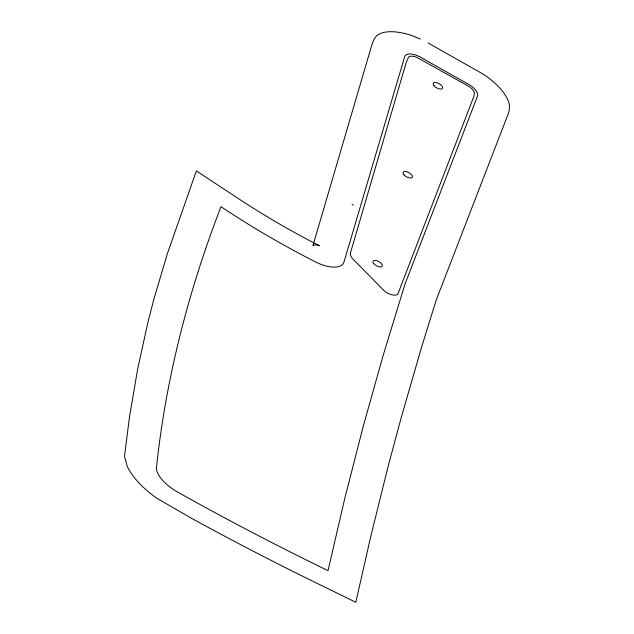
<?xml version="1.0" encoding="UTF-8"?>
<svg xmlns="http://www.w3.org/2000/svg" width="634" height="634" viewBox="0 0 634 634"><rect width="100%" height="100%" fill="white"/><g stroke="black" fill="none" stroke-linecap="round" stroke-linejoin="round"><path stroke-width="0.95" d="M420.287 39.094L412.797 35.908A49.46 22.761 28.8 0 0 376.493 35.821L373.806 39.736L371.706 45.371L312.95 245.54A8.377 3.859 28.8 0 1 319.132 245.596L319.298 245.667M352.076 204.52L353.36 205.162M319.132 245.596L313.798 242.838A400.284 184.209 28.8 0 1 262.492 213.864A400.743 184.423 28.8 0 1 241.182 200.423L196.374 170.903L167.503 253.291L154.007 298.701L148.047 321.787L137.729 368.726L129.526 416.641L124.486 456.377L127.101 465.99A67.37 31.003 28.8 0 0 156.923 498.308L190.097 517.495A1398.636 643.653 28.8 0 0 308.671 579.23L355.809 602.3L370.613 537.046L388.491 464.976L401.282 417.346L421.776 346.56L436.247 299.961L508.254 113.811L509.221 110.451L509.514 105.339A49.46 22.761 28.8 0 0 483.425 74.265L428.021 42.906M419.502 56.656L467.076 83.498A14.043 6.467 28.8 0 1 477.553 95.98L404.967 284.198L383.372 354.66L363.353 425.897L344.904 497.888L328.032 570.64A1363.52 627.494 28.8 0 1 197.84 503.309L178.891 492.769A31.954 14.709 28.8 0 1 156.392 468.383C165.743 378.649 188.544 290.76 220.965 206.684A435.162 200.257 28.8 0 0 243.892 221.464L251.666 226.267A435.162 200.257 28.8 0 0 315.684 262.008A27.04 12.442 28.8 0 0 343.913 262.27L404.714 56.521A14.043 6.467 28.8 0 1 419.296 56.553M350.356 253.291L350.269 254.781L352.029 258.101L385.218 291.822A10.501 4.834 28.8 0 0 397.78 294.271L473.812 96.534L474.47 93.04A10.501 4.834 28.8 0 0 468.93 86.438L416.3 57.068A10.501 4.834 28.8 0 0 408.589 57.052L406.164 62.6L350.356 253.291M373.759 263.665A5.27 2.425 28.8 0 0 381.961 266.542A5.27 2.425 28.8 0 0 377.151 260.812A5.27 2.425 28.8 0 0 373.759 263.665M403.89 174.73A5.27 2.425 28.8 0 0 412.092 177.615A5.27 2.425 28.8 0 0 407.282 171.885A5.27 2.425 28.8 0 0 403.89 174.73M434.028 85.764A5.27 2.425 28.8 0 0 442.239 88.641A5.27 2.425 28.8 0 0 437.42 82.911A5.27 2.425 28.8 0 0 434.028 85.764"/></g></svg>
